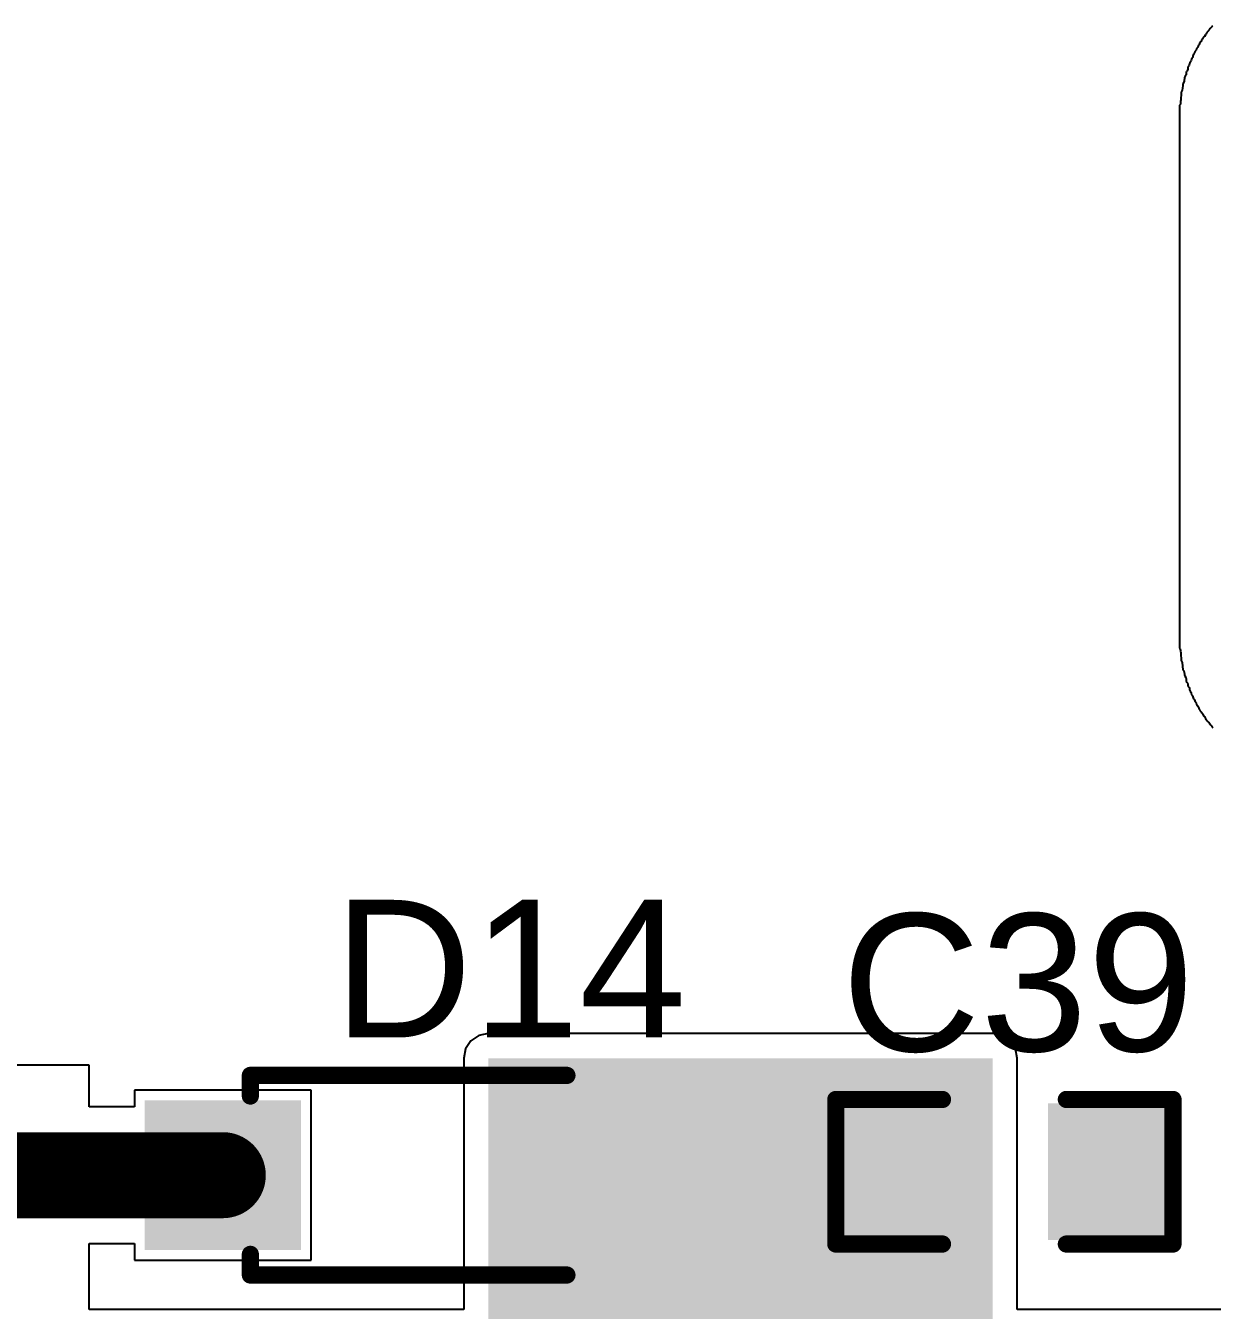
# Model space of a CAD drawing. Header units: millimetres. Extents: x -3 to 175, y -4 to 177.
# Drawn here: x 88.79 to 97.55, y 51.58 to 61.06 of the extents above; entities that cross this region are included whole.
import ezdxf

# ---------------------------------------------------------------- set-up
doc = ezdxf.new("R2010")
doc.units = ezdxf.units.MM
for name, color, linetype in [('TopLayer', 1, 'Continuous'), ('TopOverlay', 2, 'Continuous'), ('TopPaste', 8, 'Continuous'), ('TopSolder', 216, 'Continuous')]:
    doc.layers.add(name, color=color, linetype=linetype)
doc.styles.add('Arial', font='', dxfattribs={"height": 0.2})
doc.styles.get('Arial').set_extended_font_data('Arial')

# ---------------------------------------------------------------- blocks, each defined once
blk = doc.blocks.new('SOD_123_122')
at = {"layer": 'TopLayer'}
for points in [[(-1.1, 0.45), (-1.1, -0.45), (-2.05, -0.45), (-2.05, 0.45)], [(2.05, 0.45), (2.05, -0.45), (1.1, -0.45), (1.1, 0.45)]]:
    blk.add_hatch(color=1, dxfattribs=at).paths.add_polyline_path(points)
at = {"layer": 'TopOverlay'}
for points in [[(0.9652, 0.508), (2.8194, 0.508), (2.8194, 0.8), (0.9652, 0.8)], [(2.1189, -0.7874), (2.8185, -0.7874), (2.8185, 0.7874), (2.1189, 0.7874)], [(0.9652, -0.8), (2.8194, -0.8), (2.8194, -0.508), (0.9652, -0.508)]]:
    blk.add_hatch(color=2, dxfattribs=at).paths.add_polyline_path(points)
at = {"layer": 'TopPaste'}
for points in [[(-1.1, 0.45), (-1.1, -0.45), (-2.05, -0.45), (-2.05, 0.45)], [(2.05, 0.45), (2.05, -0.45), (1.1, -0.45), (1.1, 0.45)]]:
    blk.add_hatch(color=8, dxfattribs=at).paths.add_polyline_path(points)
at = {"layer": 'TopSolder'}
for points in [[(-0.9984, 0.5516), (-0.9984, -0.5516), (-2.1516, -0.5516), (-2.1516, 0.5516)], [(2.1516, 0.5516), (2.1516, -0.5516), (0.9984, -0.5516), (0.9984, 0.5516)]]:
    blk.add_hatch(color=216, dxfattribs=at).paths.add_polyline_path(points)
at = {"layer": 'TopOverlay', "const_width": 0.127}
for points in [[(-1.3716, 0.7366), (0.9652, 0.7366)], [(-1.3716, 0.5842), (-1.3716, 0.7366)], [(-1.3716, -0.7366), (-1.3716, -0.5842)], [(-1.3716, -0.7366), (0.9652, -0.7366)]]:
    blk.add_lwpolyline(points, dxfattribs=at)
at = {"layer": 'TopOverlay', "const_width": 0.0635}
for points in [[(-1.4033, 0.7366, 1), (-1.3398, 0.7366, 1)], [(-1.4033, 0.7366, 1), (-1.3398, 0.7366, 1)], [(0.9335, 0.7366, 1), (0.997, 0.7366, 1)], [(-1.4033, 0.5842, 1), (-1.3398, 0.5842, 1)], [(-1.4033, -0.5842, 1), (-1.3398, -0.5842, 1)], [(-1.4033, -0.7366, 1), (-1.3398, -0.7366, 1)], [(-1.4033, -0.7366, 1), (-1.3398, -0.7366, 1)], [(0.9335, -0.7366, 1), (0.997, -0.7366, 1)]]:
    blk.add_lwpolyline(points, format="xyb", close=True, dxfattribs=at)
blk = doc.blocks.new('C___0603_136')
at = {"layer": 'TopLayer'}
for points in [[(-0.381, 0.4445), (-0.381, -0.4445), (-1.143, -0.4445), (-1.143, 0.4445)], [(1.143, 0.4445), (1.143, -0.4445), (0.381, -0.4445), (0.381, 0.4445)]]:
    blk.add_hatch(color=1, dxfattribs=at).paths.add_polyline_path(points)
at = {"layer": 'TopPaste'}
for points in [[(-0.381, 0.4445), (-0.381, -0.4445), (-1.143, -0.4445), (-1.143, 0.4445)], [(1.143, 0.4445), (1.143, -0.4445), (0.381, -0.4445), (0.381, 0.4445)]]:
    blk.add_hatch(color=8, dxfattribs=at).paths.add_polyline_path(points)
at = {"layer": 'TopSolder'}
for points in [[(-0.321, 0.5045), (-0.321, -0.5045), (-1.203, -0.5045), (-1.203, 0.5045)], [(1.203, 0.5045), (1.203, -0.5045), (0.321, -0.5045), (0.321, 0.5045)]]:
    blk.add_hatch(color=216, dxfattribs=at).paths.add_polyline_path(points)
at = {"layer": 'TopOverlay', "const_width": 0.127}
for points in [[(-1.2446, 0.5334), (-0.4572, 0.5334)], [(-1.2446, -0.5334), (-1.2446, 0.5334)], [(0.4572, 0.5334), (1.2446, 0.5334)], [(1.2446, -0.5334), (1.2446, 0.5334)], [(-1.2446, -0.5334), (-0.4572, -0.5334)], [(0.4572, -0.5334), (1.2446, -0.5334)]]:
    blk.add_lwpolyline(points, dxfattribs=at)
at = {"layer": 'TopOverlay', "const_width": 0.0635}
for points in [[(-1.2764, 0.5334, 1), (-1.2128, 0.5334, 1)], [(-1.2764, 0.5334, 1), (-1.2128, 0.5334, 1)], [(-0.4889, 0.5334, 1), (-0.4254, 0.5334, 1)], [(0.4254, 0.5334, 1), (0.4889, 0.5334, 1)], [(1.2128, 0.5334, 1), (1.2764, 0.5334, 1)], [(1.2128, 0.5334, 1), (1.2764, 0.5334, 1)], [(-1.2764, -0.5334, 1), (-1.2128, -0.5334, 1)], [(-1.2764, -0.5334, 1), (-1.2128, -0.5334, 1)], [(-0.4889, -0.5334, 1), (-0.4254, -0.5334, 1)], [(0.4254, -0.5334, 1), (0.4889, -0.5334, 1)], [(1.2128, -0.5334, 1), (1.2764, -0.5334, 1)], [(1.2128, -0.5334, 1), (1.2764, -0.5334, 1)]]:
    blk.add_lwpolyline(points, format="xyb", close=True, dxfattribs=at)

msp = doc.modelspace()

# ---------------------------------------------------------------- hatches: boundary and pattern name
at = {"layer": 'TopLayer'}
msp.add_hatch(color=1, dxfattribs=at).paths.add_polyline_path([(92.202, 43.561), (95.9259, 43.561), (95.9259, 53.4416), (92.202, 53.4416)])

# ---------------------------------------------------------------- linework, layer by layer
for p, q in [((92.0738, 53.5698), (92.0345, 53.511)), ((92.1326, 53.6091), (92.0738, 53.5698)), ((92.202, 53.6229), (92.1326, 53.6091)), ((95.9259, 53.6229), (92.202, 53.6229)), ((95.9953, 53.6091), (95.9259, 53.6229)), ((96.0541, 53.5698), (95.9953, 53.6091)), ((96.0934, 53.511), (96.0541, 53.5698)), ((92.0345, 53.511), (92.0207, 53.4416)), ((96.1072, 53.4416), (96.0934, 53.511)), ((89.2556, 53.3908), (80.1878, 53.3908)), ((89.2556, 53.083), (89.2556, 53.3908)), ((92.0207, 53.4416), (92.0207, 51.5874)), ((96.1072, 51.5874), (96.1072, 53.4416)), ((90.8954, 53.2058), (89.5898, 53.2058)), ((89.5898, 53.2058), (89.5898, 53.083)), ((90.8954, 51.9502), (90.8954, 53.2058)), ((89.5898, 53.083), (89.2556, 53.083)), ((89.2556, 51.5874), (89.2556, 52.073)), ((89.2556, 52.073), (89.5898, 52.073)), ((89.5898, 52.073), (89.5898, 51.9502)), ((89.5898, 51.9502), (90.8954, 51.9502)), ((92.0207, 51.5874), (89.2556, 51.5874)), ((111.8616, 51.5874), (96.1072, 51.5874))]:
    msp.add_line(p, q, dxfattribs=at)
at = {"layer": 'TopLayer', "const_width": 0.635}
msp.add_lwpolyline([(84.4042, 52.578), (90.2426, 52.578)], dxfattribs=at)
at = {"layer": 'TopLayer', "const_width": 0.3175}
msp.add_lwpolyline([(90.0839, 52.578, 1), (90.4014, 52.578, 1)], format="xyb", close=True, dxfattribs=at)
at = {"layer": 'TopOverlay'}
for p, q in [((97.5427, 61.0531), (97.5322, 61.0426)), ((97.544, 61.0558), (97.5427, 61.0531)), ((97.5492, 61.061), (97.544, 61.0558)), ((97.4705, 60.9587), (97.4679, 60.9561)), ((97.4718, 60.9613), (97.4705, 60.9587)), ((97.4745, 60.9639), (97.4718, 60.9613)), ((97.4797, 60.9731), (97.4745, 60.9639)), ((97.481, 60.9757), (97.4797, 60.9731)), ((97.483, 60.9777), (97.481, 60.9757)), ((97.4856, 60.979), (97.483, 60.9777)), ((97.4889, 60.9823), (97.4856, 60.979)), ((97.4954, 60.9941), (97.4889, 60.9823)), ((97.4968, 60.9967), (97.4954, 60.9941)), ((97.5007, 61.0007), (97.4968, 60.9967)), ((97.5059, 61.0099), (97.5007, 61.0007)), ((97.5112, 61.0151), (97.5059, 61.0099)), ((97.5177, 61.0243), (97.5112, 61.0151)), ((97.5191, 61.0269), (97.5177, 61.0243)), ((97.521, 61.0289), (97.5191, 61.0269)), ((97.5236, 61.0302), (97.521, 61.0289)), ((97.5309, 61.04), (97.5236, 61.0302)), ((97.5322, 61.0426), (97.5309, 61.04)), ((97.4167, 60.8669), (97.4154, 60.859)), ((97.4194, 60.8734), (97.4167, 60.8669)), ((97.4266, 60.8806), (97.4194, 60.8734)), ((97.4298, 60.8892), (97.4266, 60.8806)), ((97.4325, 60.8957), (97.4298, 60.8892)), ((97.4338, 60.8983), (97.4325, 60.8957)), ((97.4364, 60.901), (97.4338, 60.8983)), ((97.4417, 60.9101), (97.4364, 60.901)), ((97.4443, 60.9167), (97.4417, 60.9101)), ((97.4502, 60.9226), (97.4443, 60.9167)), ((97.4528, 60.9292), (97.4502, 60.9226)), ((97.4548, 60.9364), (97.4528, 60.9292)), ((97.4581, 60.9397), (97.4548, 60.9364)), ((97.4626, 60.9429), (97.4581, 60.9397)), ((97.464, 60.9456), (97.4626, 60.9429)), ((97.4659, 60.9475), (97.464, 60.9456)), ((97.4679, 60.9561), (97.4659, 60.9475)), ((97.3767, 60.7704), (97.3734, 60.7658)), ((97.3787, 60.7816), (97.3767, 60.7704)), ((97.38, 60.7868), (97.3787, 60.7816)), ((97.3839, 60.7934), (97.38, 60.7868)), ((97.3872, 60.798), (97.3839, 60.7934)), ((97.3898, 60.8045), (97.3872, 60.798)), ((97.3918, 60.8131), (97.3898, 60.8045)), ((97.3957, 60.8223), (97.3918, 60.8131)), ((97.3984, 60.8249), (97.3957, 60.8223)), ((97.3997, 60.8275), (97.3984, 60.8249)), ((97.4023, 60.8301), (97.3997, 60.8275)), ((97.4036, 60.838), (97.4023, 60.8301)), ((97.4049, 60.8432), (97.4036, 60.838)), ((97.4075, 60.8498), (97.4049, 60.8432)), ((97.4095, 60.8518), (97.4075, 60.8498)), ((97.4154, 60.859), (97.4095, 60.8518)), ((97.342, 60.6779), (97.3393, 60.6517)), ((97.3433, 60.6832), (97.342, 60.6779)), ((97.3472, 60.6897), (97.3433, 60.6832)), ((97.3524, 60.6989), (97.3472, 60.6897)), ((97.3538, 60.7186), (97.3524, 60.6989)), ((97.3551, 60.7239), (97.3538, 60.7186)), ((97.3603, 60.7291), (97.3551, 60.7239)), ((97.3636, 60.7337), (97.3603, 60.7291)), ((97.3656, 60.7409), (97.3636, 60.7337)), ((97.3669, 60.754), (97.3656, 60.7409)), ((97.3695, 60.7606), (97.3669, 60.754)), ((97.3708, 60.7632), (97.3695, 60.7606)), ((97.3734, 60.7658), (97.3708, 60.7632)), ((97.3223, 60.5796), (97.3183, 60.5756)), ((97.3242, 60.5841), (97.3223, 60.5796)), ((97.3269, 60.5999), (97.3242, 60.5841)), ((97.3288, 60.6202), (97.3269, 60.5999)), ((97.3301, 60.6294), (97.3288, 60.6202)), ((97.3315, 60.6346), (97.3301, 60.6294)), ((97.3393, 60.6517), (97.3315, 60.6346)), ((97.3118, 60.5061), (97.3111, 60.4949)), ((97.3111, 60.4949), (97.3118, 60.4825)), ((97.3144, 60.5126), (97.3118, 60.5061)), ((97.3157, 60.5664), (97.3144, 60.5126)), ((97.3183, 60.5756), (97.3157, 60.5664)), ((97.3052, 60.4733), (97.3039, 60.468)), ((97.3039, 60.468), (97.3052, 56.4707)), ((97.3118, 60.4825), (97.3052, 60.4733)), ((97.3052, 56.4707), (97.3105, 56.4628)), ((97.3105, 56.4628), (97.3111, 56.4504)), ((97.3111, 56.4504), (97.3105, 56.4497)), ((97.3105, 56.4497), (97.3118, 56.4458)), ((97.3118, 56.4458), (97.3131, 56.434)), ((97.3131, 56.434), (97.3144, 56.43)), ((97.3144, 56.43), (97.3164, 56.3756)), ((97.3164, 56.3756), (97.3183, 56.371)), ((97.3183, 56.371), (97.3249, 56.3618)), ((97.3249, 56.3618), (97.3301, 56.308)), ((97.3301, 56.308), (97.3328, 56.3054)), ((97.3328, 56.3054), (97.3341, 56.3028)), ((97.3341, 56.3028), (97.3367, 56.3002)), ((97.3367, 56.3002), (97.3393, 56.291)), ((97.3393, 56.291), (97.3406, 56.2739)), ((97.3406, 56.2739), (97.342, 56.2687)), ((97.342, 56.2687), (97.3433, 56.2621)), ((97.3433, 56.2621), (97.3511, 56.2503)), ((97.3511, 56.2503), (97.3524, 56.2411)), ((97.3524, 56.2411), (97.3544, 56.2234)), ((97.3544, 56.2234), (97.359, 56.2162)), ((97.359, 56.2162), (97.3629, 56.2123)), ((97.3629, 56.2123), (97.3656, 56.2018)), ((97.3656, 56.2018), (97.3669, 56.1913)), ((97.3669, 56.1913), (97.3695, 56.1847)), ((97.3695, 56.1847), (97.3708, 56.1821)), ((97.3708, 56.1821), (97.3747, 56.1782)), ((97.3747, 56.1782), (97.3774, 56.1716)), ((97.3774, 56.1716), (97.3793, 56.1604)), ((97.3793, 56.1604), (97.3807, 56.1552)), ((97.3807, 56.1552), (97.3826, 56.1532)), ((97.3826, 56.1532), (97.3839, 56.1506)), ((97.3839, 56.1506), (97.3892, 56.1427)), ((97.3892, 56.1427), (97.3905, 56.1375)), ((97.3905, 56.1375), (97.3938, 56.1237)), ((97.3938, 56.1237), (97.4003, 56.1158)), ((97.4003, 56.1158), (97.4036, 56.1086)), ((97.4036, 56.1086), (97.4049, 56.1007)), ((97.4049, 56.1007), (97.4108, 56.0935)), ((97.4108, 56.0935), (97.4128, 56.0916)), ((97.4128, 56.0916), (97.4141, 56.0889)), ((97.4141, 56.0889), (97.4154, 56.085)), ((97.4154, 56.085), (97.4167, 56.0798)), ((97.4167, 56.0798), (97.42, 56.0712)), ((97.42, 56.0712), (97.4272, 56.064)), ((97.4272, 56.064), (97.4305, 56.0502)), ((97.4305, 56.0502), (97.4338, 56.0457)), ((97.4338, 56.0457), (97.4403, 56.0391)), ((97.4403, 56.0391), (97.4417, 56.0338)), ((97.4417, 56.0338), (97.4469, 56.0247)), ((97.4469, 56.0247), (97.4521, 56.0168)), ((97.4521, 56.0168), (97.4554, 56.0083)), ((97.4554, 56.0083), (97.4653, 55.9984)), ((97.4653, 55.9984), (97.4685, 55.9899)), ((97.4685, 55.9899), (97.4718, 55.9853)), ((97.4718, 55.9853), (97.4745, 55.9827)), ((97.4745, 55.9827), (97.4758, 55.9801)), ((97.4758, 55.9801), (97.4823, 55.9682)), ((97.4823, 55.9682), (97.4856, 55.965)), ((97.4856, 55.965), (97.4882, 55.9637)), ((97.4882, 55.9637), (97.4961, 55.9479)), ((97.4961, 55.9479), (97.502, 55.942)), ((97.502, 55.942), (97.5086, 55.9302)), ((97.5086, 55.9302), (97.5105, 55.9282)), ((97.5105, 55.9282), (97.5132, 55.9269)), ((97.5132, 55.9269), (97.5151, 55.925)), ((97.5151, 55.925), (97.5164, 55.9223)), ((97.5164, 55.9223), (97.5223, 55.9151)), ((97.5223, 55.9151), (97.5282, 55.9092)), ((97.5282, 55.9092), (97.5335, 55.9)), ((97.5335, 55.9), (97.54, 55.8935)), ((97.54, 55.8935), (97.5453, 55.8843)), ((97.5453, 55.8843), (97.5499, 55.8797))]:
    msp.add_line(p, q, dxfattribs=at)

# ---------------------------------------------------------------- block references
for name, p in [('SOD_123_122', (91.8176, 52.578)), ('C___0603_136', (96.012, 52.6034))]:
    msp.add_blockref(name, p)

# ---------------------------------------------------------------- texts
at = {"layer": 'TopOverlay', "style": 'Arial'}
for s, p in [('D14', (91.0594, 53.5942)), ('C39', (94.8102, 53.4926))]:
    msp.add_text(s, height=1.016, dxfattribs=at).set_placement(p)

doc.saveas('drawing.dxf')
